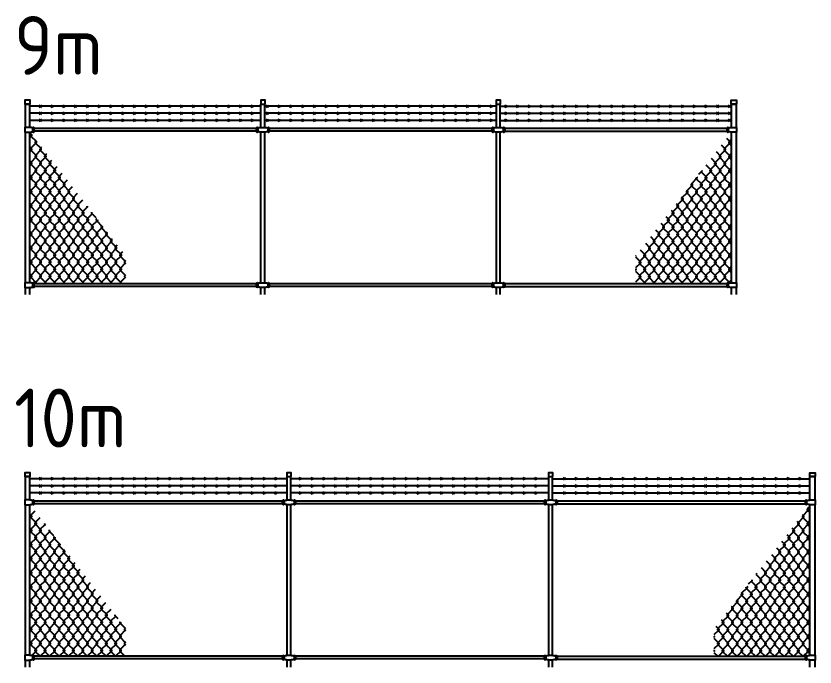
# Model space of a CAD drawing. Extents: x -408 to 1508121, y -29672 to 868845.
# Drawn here: x 1349782 to 1359961, y 178362 to 186662 of the extents above; entities that cross this region are included whole.
import ezdxf

# ---------------------------------------------------------------- set-up
doc = ezdxf.new("R2010")
doc.units = 0
doc.header["$MEASUREMENT"] = 0
doc.layers.get('DEFPOINTS').update_dxf_attribs({"color": 1})
doc.layers.add('Fence Elev New', color=2, linetype='Continuous')
doc.styles.add('ISOCP', font='isocp.shx')
pattern_1 = [(269.97765, (2064, 28356.266), (-60.0351, -89.97659), [15, -165]), (269.97765, (2079, 28356.26), (-60.0351, -89.97659), [15, -165]), (314.97765, (2063.996, 28341.266), (-299.894666, 270.116992), [106.066, -403.05087]), (224.97765, (2078.996, 28341.26), (-300.105288, -269.882967), [106.066, -403.05087])]

# ---------------------------------------------------------------- blocks, each defined once
blk = doc.blocks.new('10m')
at = {"layer": 'Fence Elev New'}
h = blk.add_hatch(dxfattribs=at)
h.set_pattern_fill('CHAINLNK', color=8, scale=150, angle=0.0223, style=0, pattern_type=2)
h.set_pattern_definition(pattern_1)
edge = h.paths.add_edge_path()
edge.add_line((1250, 491), (1250, 137))
edge.add_line((1250, 137), (61, 137))
edge.add_line((61, 137), (61, 145))
edge.add_line((61, 145), (58, 145))
edge.add_arc((51, 143), 7.62, 14.9595, 165.0405)
edge.add_line((44, 145), (32, 145))
edge.add_arc((19, 127), 21.4, 54.0159, 86.349)
edge.add_line((21, 149), (10, 149))
edge.add_arc((10, 150), 1.56, 168.9447, 269.0261, ccw=False)
edge.add_line((8, 150), (31, 150))
edge.add_line((31, 150), (31, 2069))
edge.add_line((31, 2069), (1250, 491))
h = blk.add_hatch(dxfattribs=at)
h.set_pattern_fill('CHAINLNK', color=8, scale=150, angle=0.0223, style=0, pattern_type=2)
h.set_pattern_definition([(269.97765, (2061, 28356.266), (-60.0351, -89.97659), [15, -165]), (269.97765, (2076, 28356.26), (-60.0351, -89.97659), [15, -165]), (314.97765, (2060.992, 28341.266), (-299.894666, 270.116992), [106.066, -403.05087]), (224.97765, (2075.992, 28341.26), (-300.105288, -269.882967), [106.066, -403.05087])])
edge = h.paths.add_edge_path()
edge.add_line((8747, 491), (8747, 137))
edge.add_line((8747, 137), (9936, 137))
edge.add_line((9936, 137), (9936, 145))
edge.add_line((9936, 145), (9939, 145))
edge.add_arc((9946, 143), 7.62, 374.9595, 525.0405, ccw=False)
edge.add_line((9953, 145), (9965, 145))
edge.add_arc((9978, 127), 21.4, 453.651, 485.9841, ccw=False)
edge.add_line((9976, 149), (9987, 149))
edge.add_arc((9987, 150), 1.56, 270.9739, 371.0553)
edge.add_line((9989, 150), (9966, 150))
edge.add_line((9966, 150), (9966, 2069))
edge.add_line((9966, 2069), (8747, 491))
for p, q in [((3309, 2400), (30, 2400)), ((182, 2385), (152, 2415)), ((152, 2385), (182, 2415)), ((332, 2385), (302, 2415)), ((302, 2385), (332, 2415)), ((482, 2385), (452, 2415)), ((452, 2385), (482, 2415)), ((632, 2385), (602, 2415)), ((602, 2385), (632, 2415)), ((782, 2385), (752, 2415)), ((752, 2385), (782, 2415)), ((932, 2385), (902, 2415)), ((902, 2385), (932, 2415)), ((1082, 2385), (1052, 2415)), ((1052, 2385), (1082, 2415)), ((1232, 2385), (1202, 2415)), ((1202, 2385), (1232, 2415)), ((1382, 2385), (1352, 2415)), ((1352, 2385), (1382, 2415)), ((1532, 2385), (1502, 2415)), ((1502, 2385), (1532, 2415)), ((1682, 2385), (1652, 2415)), ((1652, 2385), (1682, 2415)), ((1682, 2385), (1652, 2415)), ((1652, 2385), (1682, 2415)), ((1832, 2385), (1802, 2415)), ((1802, 2385), (1832, 2415)), ((1982, 2385), (1952, 2415)), ((1952, 2385), (1982, 2415)), ((2132, 2385), (2102, 2415)), ((2102, 2385), (2132, 2415)), ((2282, 2385), (2252, 2415)), ((2252, 2385), (2282, 2415)), ((2432, 2385), (2402, 2415)), ((2402, 2385), (2432, 2415)), ((2582, 2385), (2552, 2415)), ((2552, 2385), (2582, 2415)), ((2732, 2385), (2702, 2415)), ((2702, 2385), (2732, 2415)), ((2732, 2385), (2702, 2415)), ((2702, 2385), (2732, 2415)), ((2882, 2385), (2852, 2415)), ((2852, 2385), (2882, 2415)), ((3032, 2385), (3002, 2415)), ((3002, 2385), (3032, 2415)), ((3182, 2385), (3152, 2415)), ((3152, 2385), (3182, 2415)), ((3309, 2130), (3309, 2428)), ((3357, 2130), (3357, 2428)), ((6643, 2400), (3357, 2400)), ((3494, 2385), (3464, 2415)), ((3464, 2385), (3494, 2415)), ((3644, 2385), (3614, 2415)), ((3614, 2385), (3644, 2415)), ((3794, 2385), (3764, 2415)), ((3764, 2385), (3794, 2415)), ((3944, 2385), (3914, 2415)), ((3914, 2385), (3944, 2415)), ((4094, 2385), (4064, 2415)), ((4064, 2385), (4094, 2415)), ((4244, 2385), (4214, 2415)), ((4214, 2385), (4244, 2415)), ((4394, 2385), (4364, 2415)), ((4364, 2385), (4394, 2415)), ((4544, 2385), (4514, 2415)), ((4514, 2385), (4544, 2415)), ((4694, 2385), (4664, 2415)), ((4664, 2385), (4694, 2415)), ((4844, 2385), (4814, 2415)), ((4814, 2385), (4844, 2415)), ((4994, 2385), (4964, 2415)), ((4964, 2385), (4994, 2415)), ((4994, 2385), (4964, 2415)), ((4964, 2385), (4994, 2415)), ((5144, 2385), (5114, 2415)), ((5114, 2385), (5144, 2415)), ((5294, 2385), (5264, 2415)), ((5264, 2385), (5294, 2415)), ((5444, 2385), (5414, 2415)), ((5414, 2385), (5444, 2415)), ((5594, 2385), (5564, 2415)), ((5564, 2385), (5594, 2415)), ((5744, 2385), (5714, 2415)), ((5714, 2385), (5744, 2415)), ((5894, 2385), (5864, 2415)), ((5864, 2385), (5894, 2415)), ((6044, 2385), (6014, 2415)), ((6014, 2385), (6044, 2415)), ((6044, 2385), (6014, 2415)), ((6014, 2385), (6044, 2415)), ((6194, 2385), (6164, 2415)), ((6164, 2385), (6194, 2415)), ((6344, 2385), (6314, 2415)), ((6314, 2385), (6344, 2415)), ((6494, 2385), (6464, 2415)), ((6464, 2385), (6494, 2415)), ((6643, 2130), (6643, 2428)), ((6691, 2130), (6691, 2428)), ((6691, 2401), (9970, 2401)), ((6858, 2385), (6828, 2415)), ((6828, 2385), (6858, 2415)), ((7008, 2385), (6978, 2415)), ((6978, 2385), (7008, 2415)), ((7158, 2385), (7128, 2415)), ((7128, 2385), (7158, 2415)), ((7308, 2385), (7278, 2415)), ((7278, 2385), (7308, 2415)), ((7458, 2385), (7428, 2415)), ((7428, 2385), (7458, 2415)), ((7608, 2385), (7578, 2415)), ((7578, 2385), (7608, 2415)), ((7758, 2385), (7728, 2415)), ((7728, 2385), (7758, 2415)), ((7908, 2385), (7878, 2415)), ((7878, 2385), (7908, 2415)), ((8058, 2385), (8028, 2415)), ((8028, 2385), (8058, 2415)), ((8208, 2385), (8178, 2415)), ((8178, 2385), (8208, 2415)), ((8358, 2385), (8328, 2415)), ((8328, 2385), (8358, 2415)), ((8358, 2385), (8328, 2415)), ((8328, 2385), (8358, 2415)), ((8508, 2385), (8478, 2415)), ((8478, 2385), (8508, 2415)), ((8658, 2385), (8628, 2415)), ((8628, 2385), (8658, 2415)), ((8808, 2385), (8778, 2415)), ((8778, 2385), (8808, 2415)), ((8958, 2385), (8928, 2415)), ((8928, 2385), (8958, 2415)), ((9108, 2385), (9078, 2415)), ((9078, 2385), (9108, 2415)), ((9258, 2385), (9228, 2415)), ((9228, 2385), (9258, 2415)), ((9408, 2385), (9378, 2415)), ((9378, 2385), (9408, 2415)), ((9408, 2385), (9378, 2415)), ((9378, 2385), (9408, 2415)), ((9558, 2385), (9528, 2415)), ((9528, 2385), (9558, 2415)), ((9708, 2385), (9678, 2415)), ((9678, 2385), (9708, 2415)), ((9858, 2385), (9828, 2415)), ((9828, 2385), (9858, 2415)), ((3309, 2310), (30, 2310)), ((182, 2295), (152, 2325)), ((152, 2295), (182, 2325)), ((332, 2295), (302, 2325)), ((302, 2295), (332, 2325)), ((482, 2295), (452, 2325)), ((452, 2295), (482, 2325)), ((632, 2295), (602, 2325)), ((602, 2295), (632, 2325)), ((782, 2295), (752, 2325)), ((752, 2295), (782, 2325)), ((932, 2295), (902, 2325)), ((902, 2295), (932, 2325)), ((1082, 2295), (1052, 2325)), ((1052, 2295), (1082, 2325)), ((1232, 2295), (1202, 2325)), ((1202, 2295), (1232, 2325)), ((1382, 2295), (1352, 2325)), ((1352, 2295), (1382, 2325)), ((1532, 2295), (1502, 2325)), ((1502, 2295), (1532, 2325)), ((1682, 2295), (1652, 2325)), ((1652, 2295), (1682, 2325)), ((1682, 2295), (1652, 2325)), ((1652, 2295), (1682, 2325)), ((1832, 2295), (1802, 2325)), ((1802, 2295), (1832, 2325)), ((1982, 2295), (1952, 2325)), ((1952, 2295), (1982, 2325)), ((2132, 2295), (2102, 2325)), ((2102, 2295), (2132, 2325)), ((2282, 2295), (2252, 2325)), ((2252, 2295), (2282, 2325)), ((2432, 2295), (2402, 2325)), ((2402, 2295), (2432, 2325)), ((2582, 2295), (2552, 2325)), ((2552, 2295), (2582, 2325)), ((2732, 2295), (2702, 2325)), ((2702, 2295), (2732, 2325)), ((2732, 2295), (2702, 2325)), ((2702, 2295), (2732, 2325)), ((2882, 2295), (2852, 2325)), ((2852, 2295), (2882, 2325)), ((3032, 2295), (3002, 2325)), ((3002, 2295), (3032, 2325)), ((3182, 2295), (3152, 2325)), ((3152, 2295), (3182, 2325)), ((6643, 2310), (3357, 2310)), ((3494, 2295), (3464, 2325)), ((3464, 2295), (3494, 2325)), ((3644, 2295), (3614, 2325)), ((3614, 2295), (3644, 2325)), ((3794, 2295), (3764, 2325)), ((3764, 2295), (3794, 2325)), ((3944, 2295), (3914, 2325)), ((3914, 2295), (3944, 2325)), ((4094, 2295), (4064, 2325)), ((4064, 2295), (4094, 2325)), ((4244, 2295), (4214, 2325)), ((4214, 2295), (4244, 2325)), ((4394, 2295), (4364, 2325)), ((4364, 2295), (4394, 2325)), ((4544, 2295), (4514, 2325)), ((4514, 2295), (4544, 2325)), ((4694, 2295), (4664, 2325)), ((4664, 2295), (4694, 2325)), ((4844, 2295), (4814, 2325)), ((4814, 2295), (4844, 2325)), ((4994, 2295), (4964, 2325)), ((4964, 2295), (4994, 2325)), ((4994, 2295), (4964, 2325)), ((4964, 2295), (4994, 2325)), ((5144, 2295), (5114, 2325)), ((5114, 2295), (5144, 2325)), ((5294, 2295), (5264, 2325)), ((5264, 2295), (5294, 2325)), ((5444, 2295), (5414, 2325)), ((5414, 2295), (5444, 2325)), ((5594, 2295), (5564, 2325)), ((5564, 2295), (5594, 2325)), ((5744, 2295), (5714, 2325)), ((5714, 2295), (5744, 2325)), ((5894, 2295), (5864, 2325)), ((5864, 2295), (5894, 2325)), ((6044, 2295), (6014, 2325)), ((6014, 2295), (6044, 2325)), ((6044, 2295), (6014, 2325)), ((6014, 2295), (6044, 2325)), ((6194, 2295), (6164, 2325)), ((6164, 2295), (6194, 2325)), ((6344, 2295), (6314, 2325)), ((6314, 2295), (6344, 2325)), ((6494, 2295), (6464, 2325)), ((6464, 2295), (6494, 2325)), ((6691, 2310), (9970, 2310)), ((6858, 2295), (6828, 2325)), ((6828, 2295), (6858, 2325)), ((7008, 2295), (6978, 2325)), ((6978, 2295), (7008, 2325)), ((7158, 2295), (7128, 2325)), ((7128, 2295), (7158, 2325)), ((7308, 2295), (7278, 2325)), ((7278, 2295), (7308, 2325)), ((7458, 2295), (7428, 2325)), ((7428, 2295), (7458, 2325)), ((7608, 2295), (7578, 2325)), ((7578, 2295), (7608, 2325)), ((7758, 2295), (7728, 2325)), ((7728, 2295), (7758, 2325)), ((7908, 2295), (7878, 2325)), ((7878, 2295), (7908, 2325)), ((8058, 2295), (8028, 2325)), ((8028, 2295), (8058, 2325)), ((8208, 2295), (8178, 2325)), ((8178, 2295), (8208, 2325)), ((8358, 2295), (8328, 2325)), ((8328, 2295), (8358, 2325)), ((8358, 2295), (8328, 2325)), ((8328, 2295), (8358, 2325)), ((8508, 2295), (8478, 2325)), ((8478, 2295), (8508, 2325)), ((8658, 2295), (8628, 2325)), ((8628, 2295), (8658, 2325)), ((8808, 2295), (8778, 2325)), ((8778, 2295), (8808, 2325)), ((8958, 2295), (8928, 2325)), ((8928, 2295), (8958, 2325)), ((9108, 2295), (9078, 2325)), ((9078, 2295), (9108, 2325)), ((9258, 2295), (9228, 2325)), ((9228, 2295), (9258, 2325)), ((9408, 2295), (9378, 2325)), ((9378, 2295), (9408, 2325)), ((9408, 2295), (9378, 2325)), ((9378, 2295), (9408, 2325)), ((9558, 2295), (9528, 2325)), ((9528, 2295), (9558, 2325)), ((9708, 2295), (9678, 2325)), ((9678, 2295), (9708, 2325)), ((9858, 2295), (9828, 2325)), ((9828, 2295), (9858, 2325)), ((3309, 2220), (30, 2220)), ((182, 2205), (152, 2235)), ((152, 2205), (182, 2235)), ((332, 2205), (302, 2235)), ((302, 2205), (332, 2235)), ((482, 2205), (452, 2235)), ((452, 2205), (482, 2235)), ((632, 2205), (602, 2235)), ((602, 2205), (632, 2235)), ((782, 2205), (752, 2235)), ((752, 2205), (782, 2235)), ((932, 2205), (902, 2235)), ((902, 2205), (932, 2235)), ((1082, 2205), (1052, 2235)), ((1052, 2205), (1082, 2235)), ((1232, 2205), (1202, 2235)), ((1202, 2205), (1232, 2235)), ((1382, 2205), (1352, 2235)), ((1352, 2205), (1382, 2235)), ((1532, 2205), (1502, 2235)), ((1502, 2205), (1532, 2235)), ((1682, 2205), (1652, 2235)), ((1652, 2205), (1682, 2235)), ((1682, 2205), (1652, 2235)), ((1652, 2205), (1682, 2235)), ((1832, 2205), (1802, 2235)), ((1802, 2205), (1832, 2235)), ((1982, 2205), (1952, 2235)), ((1952, 2205), (1982, 2235)), ((2132, 2205), (2102, 2235)), ((2102, 2205), (2132, 2235)), ((2282, 2205), (2252, 2235)), ((2252, 2205), (2282, 2235)), ((2432, 2205), (2402, 2235)), ((2402, 2205), (2432, 2235)), ((2582, 2205), (2552, 2235)), ((2552, 2205), (2582, 2235)), ((2732, 2205), (2702, 2235)), ((2702, 2205), (2732, 2235)), ((2732, 2205), (2702, 2235)), ((2702, 2205), (2732, 2235)), ((2882, 2205), (2852, 2235)), ((2852, 2205), (2882, 2235)), ((3032, 2205), (3002, 2235)), ((3002, 2205), (3032, 2235)), ((3182, 2205), (3152, 2235)), ((3152, 2205), (3182, 2235)), ((6643, 2220), (3357, 2220)), ((3494, 2205), (3464, 2235)), ((3464, 2205), (3494, 2235)), ((3644, 2205), (3614, 2235)), ((3614, 2205), (3644, 2235)), ((3794, 2205), (3764, 2235)), ((3764, 2205), (3794, 2235)), ((3944, 2205), (3914, 2235)), ((3914, 2205), (3944, 2235)), ((4094, 2205), (4064, 2235)), ((4064, 2205), (4094, 2235)), ((4244, 2205), (4214, 2235)), ((4214, 2205), (4244, 2235)), ((4394, 2205), (4364, 2235)), ((4364, 2205), (4394, 2235)), ((4544, 2205), (4514, 2235)), ((4514, 2205), (4544, 2235)), ((4694, 2205), (4664, 2235)), ((4664, 2205), (4694, 2235)), ((4844, 2205), (4814, 2235)), ((4814, 2205), (4844, 2235)), ((4994, 2205), (4964, 2235)), ((4964, 2205), (4994, 2235)), ((4994, 2205), (4964, 2235)), ((4964, 2205), (4994, 2235)), ((5144, 2205), (5114, 2235)), ((5114, 2205), (5144, 2235)), ((5294, 2205), (5264, 2235)), ((5264, 2205), (5294, 2235)), ((5444, 2205), (5414, 2235)), ((5414, 2205), (5444, 2235)), ((5594, 2205), (5564, 2235)), ((5564, 2205), (5594, 2235)), ((5744, 2205), (5714, 2235)), ((5714, 2205), (5744, 2235)), ((5894, 2205), (5864, 2235)), ((5864, 2205), (5894, 2235)), ((6044, 2205), (6014, 2235)), ((6014, 2205), (6044, 2235)), ((6044, 2205), (6014, 2235)), ((6014, 2205), (6044, 2235)), ((6194, 2205), (6164, 2235)), ((6164, 2205), (6194, 2235)), ((6344, 2205), (6314, 2235)), ((6314, 2205), (6344, 2235)), ((6494, 2205), (6464, 2235)), ((6464, 2205), (6494, 2235)), ((6691, 2220), (9970, 2220)), ((6858, 2205), (6828, 2235)), ((6828, 2205), (6858, 2235)), ((7008, 2205), (6978, 2235)), ((6978, 2205), (7008, 2235)), ((7158, 2205), (7128, 2235)), ((7128, 2205), (7158, 2235)), ((7308, 2205), (7278, 2235)), ((7278, 2205), (7308, 2235)), ((7458, 2205), (7428, 2235)), ((7428, 2205), (7458, 2235)), ((7608, 2205), (7578, 2235)), ((7578, 2205), (7608, 2235)), ((7758, 2205), (7728, 2235)), ((7728, 2205), (7758, 2235)), ((7908, 2205), (7878, 2235)), ((7878, 2205), (7908, 2235)), ((8058, 2205), (8028, 2235)), ((8028, 2205), (8058, 2235)), ((8208, 2205), (8178, 2235)), ((8178, 2205), (8208, 2235)), ((8358, 2205), (8328, 2235)), ((8328, 2205), (8358, 2235)), ((8358, 2205), (8328, 2235)), ((8328, 2205), (8358, 2235)), ((8508, 2205), (8478, 2235)), ((8478, 2205), (8508, 2235)), ((8658, 2205), (8628, 2235)), ((8628, 2205), (8658, 2235)), ((8808, 2205), (8778, 2235)), ((8778, 2205), (8808, 2235)), ((8958, 2205), (8928, 2235)), ((8928, 2205), (8958, 2235)), ((9108, 2205), (9078, 2235)), ((9078, 2205), (9108, 2235)), ((9258, 2205), (9228, 2235)), ((9228, 2205), (9258, 2235)), ((9408, 2205), (9378, 2235)), ((9378, 2205), (9408, 2235)), ((9408, 2205), (9378, 2235)), ((9378, 2205), (9408, 2235)), ((9558, 2205), (9528, 2235)), ((9528, 2205), (9558, 2235)), ((9708, 2205), (9678, 2235)), ((9678, 2205), (9708, 2235)), ((9858, 2205), (9828, 2235)), ((9828, 2205), (9858, 2235)), ((3252, 2116), (87, 2116)), ((3252, 2082), (87, 2082)), ((3255, 2124), (3255, 2075)), ((3270, 2124), (3270, 2075)), ((3309, 150), (3309, 2069)), ((3357, 150), (3357, 2069)), ((3397, 2124), (3397, 2075)), ((3411, 2124), (3411, 2075)), ((6586, 2116), (3414, 2116)), ((6586, 2082), (3414, 2082)), ((6589, 2124), (6589, 2075)), ((6603, 2124), (6603, 2075)), ((6643, 150), (6643, 2069)), ((6691, 150), (6691, 2069)), ((6730, 2124), (6730, 2075)), ((6745, 2124), (6745, 2075)), ((6748, 2121), (9913, 2121)), ((6748, 2081), (9913, 2081)), ((-30, 1350), (-30, 150)), ((3252, 137), (87, 137)), ((3252, 103), (87, 103)), ((3255, 145), (3255, 95)), ((3270, 145), (3270, 95)), ((3397, 145), (3397, 95)), ((3411, 95), (3411, 145)), ((6586, 137), (3414, 137)), ((6586, 103), (3414, 103)), ((6589, 145), (6589, 95)), ((6603, 145), (6603, 95)), ((6730, 145), (6730, 95)), ((6745, 95), (6745, 145)), ((6748, 141), (9913, 141)), ((-30, 90), (-30, 0)), ((3309, 0), (3309, 90)), ((3357, 0), (3357, 90)), ((6643, 0), (6643, 90)), ((6691, 0), (6691, 90)), ((6748, 101), (9913, 101))]:
    blk.add_line(p, q, dxfattribs=at)
for points in [[(34, 2428), (34, 2478), (-34, 2478), (-34, 2428)], [(3361, 2428), (3361, 2478), (3305, 2478), (3305, 2428)], [(6695, 2428), (6695, 2478), (6639, 2478), (6639, 2428)], [(9966, 2428), (9966, 2478), (10034, 2478), (10034, 2428)]]:
    blk.add_lwpolyline(points, close=True, dxfattribs=at)
for points in [[(30, 2130), (30, 2428), (-30, 2428), (-30, 2130)], [(9970, 2130), (9970, 2428), (10030, 2428), (10030, 2130)], [(-30, 2069), (-30, 150)], [(30, 150), (30, 2069)], [(84, 2124), (84, 2075), (87, 2075), (87, 2124), (84, 2124)], [(9916, 2124), (9916, 2075), (9913, 2075), (9913, 2124), (9916, 2124)], [(9970, 150), (9970, 2069)], [(10030, 2069), (10030, 150)], [(84, 145), (84, 95), (87, 95), (87, 145), (84, 145)], [(9916, 145), (9916, 95), (9913, 95), (9913, 145), (9916, 145)], [(-30, 90), (-30, 0)], [(30, 0), (30, 90)], [(9970, 0), (9970, 90)], [(10030, 90), (10030, 0)]]:
    blk.add_lwpolyline(points, dxfattribs=at)
for points in [[(34, 2069), (34, 2069, -0.414214), (36, 2071), (46, 2071, 0.142023), (58, 2075), (69, 2075), (69, 2124), (58, 2124, 0.142023), (46, 2128), (36, 2128, -0.414214), (34, 2129), (34, 2130), (-34, 2130), (-34, 2069), (34, 2069)], [(9966, 2069), (9966, 2069, 0.414214), (9964, 2071), (9954, 2071, -0.142023), (9942, 2075), (9931, 2075), (9931, 2124), (9942, 2124, -0.142023), (9954, 2128), (9964, 2128, 0.414214), (9966, 2129), (9966, 2130), (10034, 2130), (10034, 2069), (9966, 2069)], [(34, 90), (34, 90, -0.414214), (36, 91), (46, 91, 0.142023), (58, 95), (69, 95), (69, 145), (58, 145, 0.142023), (46, 149), (36, 149, -0.414214), (34, 150), (34, 150), (-34, 150), (-34, 90), (34, 90)], [(9966, 90), (9966, 90, 0.414214), (9964, 91), (9954, 91, -0.142023), (9942, 95), (9931, 95), (9931, 145), (9942, 145, -0.142023), (9954, 149), (9964, 149, 0.414214), (9966, 150), (9966, 150), (10034, 150), (10034, 90), (9966, 90)]]:
    blk.add_lwpolyline(points, format="xyb", dxfattribs=at)
for points in [[(3255, 2124, -0.733331), (3270, 2124), (3282, 2124, -0.142023), (3293, 2128), (3304, 2128, 0.414214), (3305, 2129), (3305, 2130), (3361, 2130), (3361, 2129, 0.414214), (3363, 2128), (3374, 2128, -0.142023), (3385, 2124), (3397, 2124, -0.733331), (3411, 2124), (3414, 2124), (3414, 2075), (3411, 2075, -0.733331), (3397, 2075), (3385, 2075, -0.142023), (3374, 2071), (3363, 2071, 0.414214), (3361, 2069), (3361, 2069), (3305, 2069), (3305, 2069, 0.414214), (3304, 2071), (3293, 2071, -0.142023), (3282, 2075), (3270, 2075, -0.733331), (3255, 2075), (3252, 2075), (3252, 2124), (3255, 2124), (3255, 2124), (3255, 2124)], [(6589, 2124, -0.733331), (6603, 2124), (6615, 2124, -0.142023), (6626, 2128), (6637, 2128, 0.414214), (6639, 2129), (6639, 2130), (6695, 2130), (6695, 2129, 0.414214), (6696, 2128), (6707, 2128, -0.142023), (6718, 2124), (6730, 2124, -0.733331), (6745, 2124), (6748, 2124), (6748, 2075), (6745, 2075, -0.733331), (6730, 2075), (6718, 2075, -0.142023), (6707, 2071), (6696, 2071, 0.414214), (6695, 2069), (6695, 2069), (6639, 2069), (6639, 2069, 0.414214), (6637, 2071), (6626, 2071, -0.142023), (6615, 2075), (6603, 2075, -0.733331), (6589, 2075), (6586, 2075), (6586, 2124), (6589, 2124), (6589, 2124), (6589, 2124)], [(3255, 145, -0.733331), (3270, 145), (3282, 145, -0.142023), (3293, 149), (3304, 149, 0.414214), (3305, 150), (3305, 150), (3361, 150), (3361, 150, 0.414214), (3363, 149), (3374, 149, -0.142023), (3385, 145), (3397, 145, -0.733331), (3411, 145), (3414, 145), (3414, 95), (3411, 95, -0.733331), (3397, 95), (3385, 95, -0.142023), (3374, 91), (3363, 91, 0.414214), (3361, 90), (3361, 90), (3305, 90), (3305, 90, 0.414214), (3304, 91), (3293, 91, -0.142023), (3282, 95), (3270, 95, -0.733331), (3255, 95), (3252, 95), (3252, 145), (3255, 145), (3255, 145), (3255, 145)], [(6589, 145, -0.733331), (6603, 145), (6615, 145, -0.142023), (6626, 149), (6637, 149, 0.414214), (6639, 150), (6639, 150), (6695, 150), (6695, 150, 0.414214), (6696, 149), (6707, 149, -0.142023), (6718, 145), (6730, 145, -0.733331), (6745, 145), (6748, 145), (6748, 95), (6745, 95, -0.733331), (6730, 95), (6718, 95, -0.142023), (6707, 91), (6696, 91, 0.414214), (6695, 90), (6695, 90), (6639, 90), (6639, 90, 0.414214), (6637, 91), (6626, 91, -0.142023), (6615, 95), (6603, 95, -0.733331), (6589, 95), (6586, 95), (6586, 145), (6589, 145), (6589, 145), (6589, 145)]]:
    blk.add_lwpolyline(points, format="xyb", close=True, dxfattribs=at)
for centre, start, end in [((77, 2122), 17.4925, 162.5075), ((77, 2077), 197.4925, 342.5075), ((3263, 2122), 17.4925, 162.5075), ((3263, 2077), 197.4925, 342.5075), ((3404, 2122), 17.4702, 162.4851), ((3404, 2077), 197.4925, 342.5075), ((6596, 2122), 17.4925, 162.5075), ((6596, 2077), 197.4925, 342.5075), ((6737, 2122), 17.4702, 162.4851), ((6737, 2077), 197.4925, 342.5075), ((9923, 2122), 17.4925, 162.5075), ((9923, 2077), 197.4925, 342.5075), ((77, 142), 17.4925, 162.5075), ((9923, 142), 17.4925, 162.5075), ((77, 98), 197.4925, 342.5075), ((9923, 98), 197.4925, 342.5075)]:
    blk.add_arc(centre, 7.72, start, end, dxfattribs=at)
at = {"layer": 'DEFPOINTS', "insert": (-169, 3550), "char_height": 750, "attachment_point": 1, "style": 'ISOCP'}
blk.add_mtext_dynamic_manual_height_columns('10m', width=1812.8, gutter_width=1250, heights=[0], dxfattribs=at)
blk = doc.blocks.new('9m')
at = {"layer": 'Fence Elev New'}
h = blk.add_hatch(dxfattribs=at)
h.set_pattern_fill('CHAINLNK', color=8, scale=150, angle=0.0223, style=0, pattern_type=2)
h.set_pattern_definition(pattern_1)
edge = h.paths.add_edge_path()
edge.add_line((1250, 491), (1250, 137))
edge.add_line((1250, 137), (61, 137))
edge.add_line((61, 137), (61, 145))
edge.add_line((61, 145), (58, 145))
edge.add_arc((51, 143), 7.62, 14.9595, 165.0405)
edge.add_line((44, 145), (32, 145))
edge.add_arc((19, 127), 21.4, 54.0159, 86.349)
edge.add_line((21, 149), (10, 149))
edge.add_arc((10, 150), 1.56, 168.9447, 269.0261, ccw=False)
edge.add_line((8, 150), (31, 150))
edge.add_line((31, 150), (31, 2069))
edge.add_line((31, 2069), (1250, 491))
h = blk.add_hatch(dxfattribs=at)
h.set_pattern_fill('CHAINLNK', color=8, scale=150, angle=0.0223, style=0, pattern_type=2)
h.set_pattern_definition([(269.97765, (1061, 28356.266), (-60.0351, -89.97659), [15, -165]), (269.97765, (1076, 28356.26), (-60.0351, -89.97659), [15, -165]), (314.97765, (1060.992, 28341.266), (-299.894666, 270.116992), [106.066, -403.05087]), (224.97765, (1075.992, 28341.26), (-300.105288, -269.882967), [106.066, -403.05087])])
edge = h.paths.add_edge_path()
edge.add_line((7747, 491), (7747, 137))
edge.add_line((7747, 137), (8936, 137))
edge.add_line((8936, 137), (8936, 145))
edge.add_line((8936, 145), (8939, 145))
edge.add_arc((8946, 143), 7.62, 374.9595, 525.0405, ccw=False)
edge.add_line((8953, 145), (8965, 145))
edge.add_arc((8978, 127), 21.4, 453.651, 485.9841, ccw=False)
edge.add_line((8976, 149), (8987, 149))
edge.add_arc((8987, 150), 1.56, 270.9739, 371.0553)
edge.add_line((8989, 150), (8966, 150))
edge.add_line((8966, 150), (8966, 2069))
edge.add_line((8966, 2069), (7747, 491))
for p, q in [((2976, 2400), (30, 2400)), ((182, 2385), (152, 2415)), ((152, 2385), (182, 2415)), ((332, 2385), (302, 2415)), ((302, 2385), (332, 2415)), ((482, 2385), (452, 2415)), ((452, 2385), (482, 2415)), ((632, 2385), (602, 2415)), ((602, 2385), (632, 2415)), ((782, 2385), (752, 2415)), ((752, 2385), (782, 2415)), ((932, 2385), (902, 2415)), ((902, 2385), (932, 2415)), ((1082, 2385), (1052, 2415)), ((1052, 2385), (1082, 2415)), ((1232, 2385), (1202, 2415)), ((1202, 2385), (1232, 2415)), ((1382, 2385), (1352, 2415)), ((1352, 2385), (1382, 2415)), ((1532, 2385), (1502, 2415)), ((1502, 2385), (1532, 2415)), ((1682, 2385), (1652, 2415)), ((1652, 2385), (1682, 2415)), ((1682, 2385), (1652, 2415)), ((1652, 2385), (1682, 2415)), ((1832, 2385), (1802, 2415)), ((1802, 2385), (1832, 2415)), ((1982, 2385), (1952, 2415)), ((1952, 2385), (1982, 2415)), ((2132, 2385), (2102, 2415)), ((2102, 2385), (2132, 2415)), ((2282, 2385), (2252, 2415)), ((2252, 2385), (2282, 2415)), ((2432, 2385), (2402, 2415)), ((2402, 2385), (2432, 2415)), ((2582, 2385), (2552, 2415)), ((2552, 2385), (2582, 2415)), ((2732, 2385), (2702, 2415)), ((2702, 2385), (2732, 2415)), ((2882, 2385), (2852, 2415)), ((2852, 2385), (2882, 2415)), ((2976, 2130), (2976, 2428)), ((3024, 2130), (3024, 2428)), ((5976, 2400), (3024, 2400)), ((3075, 2385), (3045, 2415)), ((3045, 2385), (3075, 2415)), ((3225, 2385), (3195, 2415)), ((3195, 2385), (3225, 2415)), ((3375, 2385), (3345, 2415)), ((3345, 2385), (3375, 2415)), ((3525, 2385), (3495, 2415)), ((3495, 2385), (3525, 2415)), ((3675, 2385), (3645, 2415)), ((3645, 2385), (3675, 2415)), ((3825, 2385), (3795, 2415)), ((3795, 2385), (3825, 2415)), ((3975, 2385), (3945, 2415)), ((3945, 2385), (3975, 2415)), ((3975, 2385), (3945, 2415)), ((3945, 2385), (3975, 2415)), ((4125, 2385), (4095, 2415)), ((4095, 2385), (4125, 2415)), ((4275, 2385), (4245, 2415)), ((4245, 2385), (4275, 2415)), ((4425, 2385), (4395, 2415)), ((4395, 2385), (4425, 2415)), ((4575, 2385), (4545, 2415)), ((4545, 2385), (4575, 2415)), ((4725, 2385), (4695, 2415)), ((4695, 2385), (4725, 2415)), ((4875, 2385), (4845, 2415)), ((4845, 2385), (4875, 2415)), ((5025, 2385), (4995, 2415)), ((4995, 2385), (5025, 2415)), ((5175, 2385), (5145, 2415)), ((5145, 2385), (5175, 2415)), ((5325, 2385), (5295, 2415)), ((5295, 2385), (5325, 2415)), ((5475, 2385), (5445, 2415)), ((5445, 2385), (5475, 2415)), ((5625, 2385), (5595, 2415)), ((5595, 2385), (5625, 2415)), ((5775, 2385), (5745, 2415)), ((5745, 2385), (5775, 2415)), ((5925, 2385), (5895, 2415)), ((5895, 2385), (5925, 2415)), ((5976, 2130), (5976, 2428)), ((6024, 2130), (6024, 2428)), ((6024, 2401), (8970, 2401)), ((6111, 2385), (6081, 2415)), ((6081, 2385), (6111, 2415)), ((6261, 2385), (6231, 2415)), ((6231, 2385), (6261, 2415)), ((6261, 2385), (6231, 2415)), ((6231, 2385), (6261, 2415)), ((6411, 2385), (6381, 2415)), ((6381, 2385), (6411, 2415)), ((6561, 2385), (6531, 2415)), ((6531, 2385), (6561, 2415)), ((6711, 2385), (6681, 2415)), ((6681, 2385), (6711, 2415)), ((6711, 2385), (6681, 2415)), ((6681, 2385), (6711, 2415)), ((6861, 2385), (6831, 2415)), ((6831, 2385), (6861, 2415)), ((7011, 2385), (6981, 2415)), ((6981, 2385), (7011, 2415)), ((7161, 2385), (7131, 2415)), ((7131, 2385), (7161, 2415)), ((7161, 2385), (7131, 2415)), ((7131, 2385), (7161, 2415)), ((7311, 2385), (7281, 2415)), ((7281, 2385), (7311, 2415)), ((7461, 2385), (7431, 2415)), ((7431, 2385), (7461, 2415)), ((7611, 2385), (7581, 2415)), ((7581, 2385), (7611, 2415)), ((7611, 2385), (7581, 2415)), ((7581, 2385), (7611, 2415)), ((7761, 2385), (7731, 2415)), ((7731, 2385), (7761, 2415)), ((7911, 2385), (7881, 2415)), ((7881, 2385), (7911, 2415)), ((8061, 2385), (8031, 2415)), ((8031, 2385), (8061, 2415)), ((8061, 2385), (8031, 2415)), ((8031, 2385), (8061, 2415)), ((8211, 2385), (8181, 2415)), ((8181, 2385), (8211, 2415)), ((8361, 2385), (8331, 2415)), ((8331, 2385), (8361, 2415)), ((8511, 2385), (8481, 2415)), ((8481, 2385), (8511, 2415)), ((8511, 2385), (8481, 2415)), ((8481, 2385), (8511, 2415)), ((8661, 2385), (8631, 2415)), ((8631, 2385), (8661, 2415)), ((8811, 2385), (8781, 2415)), ((8781, 2385), (8811, 2415)), ((8961, 2385), (8931, 2415)), ((8931, 2385), (8961, 2415)), ((2976, 2310), (30, 2310)), ((182, 2295), (152, 2325)), ((152, 2295), (182, 2325)), ((332, 2295), (302, 2325)), ((302, 2295), (332, 2325)), ((482, 2295), (452, 2325)), ((452, 2295), (482, 2325)), ((632, 2295), (602, 2325)), ((602, 2295), (632, 2325)), ((782, 2295), (752, 2325)), ((752, 2295), (782, 2325)), ((932, 2295), (902, 2325)), ((902, 2295), (932, 2325)), ((1082, 2295), (1052, 2325)), ((1052, 2295), (1082, 2325)), ((1232, 2295), (1202, 2325)), ((1202, 2295), (1232, 2325)), ((1382, 2295), (1352, 2325)), ((1352, 2295), (1382, 2325)), ((1532, 2295), (1502, 2325)), ((1502, 2295), (1532, 2325)), ((1682, 2295), (1652, 2325)), ((1652, 2295), (1682, 2325)), ((1682, 2295), (1652, 2325)), ((1652, 2295), (1682, 2325)), ((1832, 2295), (1802, 2325)), ((1802, 2295), (1832, 2325)), ((1982, 2295), (1952, 2325)), ((1952, 2295), (1982, 2325)), ((2132, 2295), (2102, 2325)), ((2102, 2295), (2132, 2325)), ((2282, 2295), (2252, 2325)), ((2252, 2295), (2282, 2325)), ((2432, 2295), (2402, 2325)), ((2402, 2295), (2432, 2325)), ((2582, 2295), (2552, 2325)), ((2552, 2295), (2582, 2325)), ((2732, 2295), (2702, 2325)), ((2702, 2295), (2732, 2325)), ((2882, 2295), (2852, 2325)), ((2852, 2295), (2882, 2325)), ((5976, 2310), (3024, 2310)), ((3075, 2295), (3045, 2325)), ((3045, 2295), (3075, 2325)), ((3225, 2295), (3195, 2325)), ((3195, 2295), (3225, 2325)), ((3375, 2295), (3345, 2325)), ((3345, 2295), (3375, 2325)), ((3525, 2295), (3495, 2325)), ((3495, 2295), (3525, 2325)), ((3675, 2295), (3645, 2325)), ((3645, 2295), (3675, 2325)), ((3825, 2295), (3795, 2325)), ((3795, 2295), (3825, 2325)), ((3975, 2295), (3945, 2325)), ((3945, 2295), (3975, 2325)), ((3975, 2295), (3945, 2325)), ((3945, 2295), (3975, 2325)), ((4125, 2295), (4095, 2325)), ((4095, 2295), (4125, 2325)), ((4275, 2295), (4245, 2325)), ((4245, 2295), (4275, 2325)), ((4425, 2295), (4395, 2325)), ((4395, 2295), (4425, 2325)), ((4575, 2295), (4545, 2325)), ((4545, 2295), (4575, 2325)), ((4725, 2295), (4695, 2325)), ((4695, 2295), (4725, 2325)), ((4875, 2295), (4845, 2325)), ((4845, 2295), (4875, 2325)), ((5025, 2295), (4995, 2325)), ((4995, 2295), (5025, 2325)), ((5175, 2295), (5145, 2325)), ((5145, 2295), (5175, 2325)), ((5325, 2295), (5295, 2325)), ((5295, 2295), (5325, 2325)), ((5475, 2295), (5445, 2325)), ((5445, 2295), (5475, 2325)), ((5625, 2295), (5595, 2325)), ((5595, 2295), (5625, 2325)), ((5775, 2295), (5745, 2325)), ((5745, 2295), (5775, 2325)), ((5925, 2295), (5895, 2325)), ((5895, 2295), (5925, 2325)), ((6024, 2310), (8970, 2310)), ((6111, 2295), (6081, 2325)), ((6081, 2295), (6111, 2325)), ((6261, 2295), (6231, 2325)), ((6231, 2295), (6261, 2325)), ((6261, 2295), (6231, 2325)), ((6231, 2295), (6261, 2325)), ((6411, 2295), (6381, 2325)), ((6381, 2295), (6411, 2325)), ((6561, 2295), (6531, 2325)), ((6531, 2295), (6561, 2325)), ((6711, 2295), (6681, 2325)), ((6681, 2295), (6711, 2325)), ((6711, 2295), (6681, 2325)), ((6681, 2295), (6711, 2325)), ((6861, 2295), (6831, 2325)), ((6831, 2295), (6861, 2325)), ((7011, 2295), (6981, 2325)), ((6981, 2295), (7011, 2325)), ((7161, 2295), (7131, 2325)), ((7131, 2295), (7161, 2325)), ((7161, 2295), (7131, 2325)), ((7131, 2295), (7161, 2325)), ((7311, 2295), (7281, 2325)), ((7281, 2295), (7311, 2325)), ((7461, 2295), (7431, 2325)), ((7431, 2295), (7461, 2325)), ((7611, 2295), (7581, 2325)), ((7581, 2295), (7611, 2325)), ((7611, 2295), (7581, 2325)), ((7581, 2295), (7611, 2325)), ((7761, 2295), (7731, 2325)), ((7731, 2295), (7761, 2325)), ((7911, 2295), (7881, 2325)), ((7881, 2295), (7911, 2325)), ((8061, 2295), (8031, 2325)), ((8031, 2295), (8061, 2325)), ((8061, 2295), (8031, 2325)), ((8031, 2295), (8061, 2325)), ((8211, 2295), (8181, 2325)), ((8181, 2295), (8211, 2325)), ((8361, 2295), (8331, 2325)), ((8331, 2295), (8361, 2325)), ((8511, 2295), (8481, 2325)), ((8481, 2295), (8511, 2325)), ((8511, 2295), (8481, 2325)), ((8481, 2295), (8511, 2325)), ((8661, 2295), (8631, 2325)), ((8631, 2295), (8661, 2325)), ((8811, 2295), (8781, 2325)), ((8781, 2295), (8811, 2325)), ((8961, 2295), (8931, 2325)), ((8931, 2295), (8961, 2325)), ((2976, 2220), (30, 2220)), ((182, 2205), (152, 2235)), ((152, 2205), (182, 2235)), ((332, 2205), (302, 2235)), ((302, 2205), (332, 2235)), ((482, 2205), (452, 2235)), ((452, 2205), (482, 2235)), ((632, 2205), (602, 2235)), ((602, 2205), (632, 2235)), ((782, 2205), (752, 2235)), ((752, 2205), (782, 2235)), ((932, 2205), (902, 2235)), ((902, 2205), (932, 2235)), ((1082, 2205), (1052, 2235)), ((1052, 2205), (1082, 2235)), ((1232, 2205), (1202, 2235)), ((1202, 2205), (1232, 2235)), ((1382, 2205), (1352, 2235)), ((1352, 2205), (1382, 2235)), ((1532, 2205), (1502, 2235)), ((1502, 2205), (1532, 2235)), ((1682, 2205), (1652, 2235)), ((1652, 2205), (1682, 2235)), ((1682, 2205), (1652, 2235)), ((1652, 2205), (1682, 2235)), ((1832, 2205), (1802, 2235)), ((1802, 2205), (1832, 2235)), ((1982, 2205), (1952, 2235)), ((1952, 2205), (1982, 2235)), ((2132, 2205), (2102, 2235)), ((2102, 2205), (2132, 2235)), ((2282, 2205), (2252, 2235)), ((2252, 2205), (2282, 2235)), ((2432, 2205), (2402, 2235)), ((2402, 2205), (2432, 2235)), ((2582, 2205), (2552, 2235)), ((2552, 2205), (2582, 2235)), ((2732, 2205), (2702, 2235)), ((2702, 2205), (2732, 2235)), ((2882, 2205), (2852, 2235)), ((2852, 2205), (2882, 2235)), ((5976, 2220), (3024, 2220)), ((3075, 2205), (3045, 2235)), ((3045, 2205), (3075, 2235)), ((3225, 2205), (3195, 2235)), ((3195, 2205), (3225, 2235)), ((3375, 2205), (3345, 2235)), ((3345, 2205), (3375, 2235)), ((3525, 2205), (3495, 2235)), ((3495, 2205), (3525, 2235)), ((3675, 2205), (3645, 2235)), ((3645, 2205), (3675, 2235)), ((3825, 2205), (3795, 2235)), ((3795, 2205), (3825, 2235)), ((3975, 2205), (3945, 2235)), ((3945, 2205), (3975, 2235)), ((3975, 2205), (3945, 2235)), ((3945, 2205), (3975, 2235)), ((4125, 2205), (4095, 2235)), ((4095, 2205), (4125, 2235)), ((4275, 2205), (4245, 2235)), ((4245, 2205), (4275, 2235)), ((4425, 2205), (4395, 2235)), ((4395, 2205), (4425, 2235)), ((4575, 2205), (4545, 2235)), ((4545, 2205), (4575, 2235)), ((4725, 2205), (4695, 2235)), ((4695, 2205), (4725, 2235)), ((4875, 2205), (4845, 2235)), ((4845, 2205), (4875, 2235)), ((5025, 2205), (4995, 2235)), ((4995, 2205), (5025, 2235)), ((5175, 2205), (5145, 2235)), ((5145, 2205), (5175, 2235)), ((5325, 2205), (5295, 2235)), ((5295, 2205), (5325, 2235)), ((5475, 2205), (5445, 2235)), ((5445, 2205), (5475, 2235)), ((5625, 2205), (5595, 2235)), ((5595, 2205), (5625, 2235)), ((5775, 2205), (5745, 2235)), ((5745, 2205), (5775, 2235)), ((5925, 2205), (5895, 2235)), ((5895, 2205), (5925, 2235)), ((6024, 2220), (8970, 2220)), ((6111, 2205), (6081, 2235)), ((6081, 2205), (6111, 2235)), ((6261, 2205), (6231, 2235)), ((6231, 2205), (6261, 2235)), ((6261, 2205), (6231, 2235)), ((6231, 2205), (6261, 2235)), ((6411, 2205), (6381, 2235)), ((6381, 2205), (6411, 2235)), ((6561, 2205), (6531, 2235)), ((6531, 2205), (6561, 2235)), ((6711, 2205), (6681, 2235)), ((6681, 2205), (6711, 2235)), ((6711, 2205), (6681, 2235)), ((6681, 2205), (6711, 2235)), ((6861, 2205), (6831, 2235)), ((6831, 2205), (6861, 2235)), ((7011, 2205), (6981, 2235)), ((6981, 2205), (7011, 2235)), ((7161, 2205), (7131, 2235)), ((7131, 2205), (7161, 2235)), ((7161, 2205), (7131, 2235)), ((7131, 2205), (7161, 2235)), ((7311, 2205), (7281, 2235)), ((7281, 2205), (7311, 2235)), ((7461, 2205), (7431, 2235)), ((7431, 2205), (7461, 2235)), ((7611, 2205), (7581, 2235)), ((7581, 2205), (7611, 2235)), ((7611, 2205), (7581, 2235)), ((7581, 2205), (7611, 2235)), ((7761, 2205), (7731, 2235)), ((7731, 2205), (7761, 2235)), ((7911, 2205), (7881, 2235)), ((7881, 2205), (7911, 2235)), ((8061, 2205), (8031, 2235)), ((8031, 2205), (8061, 2235)), ((8061, 2205), (8031, 2235)), ((8031, 2205), (8061, 2235)), ((8211, 2205), (8181, 2235)), ((8181, 2205), (8211, 2235)), ((8361, 2205), (8331, 2235)), ((8331, 2205), (8361, 2235)), ((8511, 2205), (8481, 2235)), ((8481, 2205), (8511, 2235)), ((8511, 2205), (8481, 2235)), ((8481, 2205), (8511, 2235)), ((8661, 2205), (8631, 2235)), ((8631, 2205), (8661, 2235)), ((8811, 2205), (8781, 2235)), ((8781, 2205), (8811, 2235)), ((8961, 2205), (8931, 2235)), ((8931, 2205), (8961, 2235)), ((2919, 2116), (87, 2116)), ((2919, 2082), (87, 2082)), ((2922, 2124), (2922, 2075)), ((2937, 2124), (2937, 2075)), ((2976, 150), (2976, 2069)), ((3024, 150), (3024, 2069)), ((3063, 2124), (3063, 2075)), ((3078, 2124), (3078, 2075)), ((5919, 2116), (3081, 2116)), ((5919, 2082), (3081, 2082)), ((5922, 2124), (5922, 2075)), ((5937, 2124), (5937, 2075)), ((5976, 150), (5976, 2069)), ((6024, 150), (6024, 2069)), ((6063, 2124), (6063, 2075)), ((6078, 2124), (6078, 2075)), ((6081, 2121), (8913, 2121)), ((6081, 2081), (8913, 2081)), ((-30, 1350), (-30, 150)), ((2919, 137), (87, 137)), ((2919, 103), (87, 103)), ((2922, 145), (2922, 95)), ((2937, 145), (2937, 95)), ((3063, 145), (3063, 95)), ((3078, 95), (3078, 145)), ((5919, 137), (3081, 137)), ((5919, 103), (3081, 103)), ((5922, 145), (5922, 95)), ((5937, 145), (5937, 95)), ((6063, 145), (6063, 95)), ((6078, 95), (6078, 145)), ((6081, 141), (8913, 141)), ((-30, 90), (-30, 0)), ((2976, 0), (2976, 90)), ((3024, 0), (3024, 90)), ((5976, 0), (5976, 90)), ((6024, 0), (6024, 90)), ((6081, 101), (8913, 101))]:
    blk.add_line(p, q, dxfattribs=at)
for points in [[(34, 2428), (34, 2478), (-34, 2478), (-34, 2428)], [(3028, 2428), (3028, 2478), (2972, 2478), (2972, 2428)], [(6028, 2428), (6028, 2478), (5972, 2478), (5972, 2428)], [(8966, 2428), (8966, 2478), (9034, 2478), (9034, 2428)]]:
    blk.add_lwpolyline(points, close=True, dxfattribs=at)
for points in [[(30, 2130), (30, 2428), (-30, 2428), (-30, 2130)], [(8970, 2130), (8970, 2428), (9030, 2428), (9030, 2130)], [(-30, 2069), (-30, 150)], [(30, 150), (30, 2069)], [(84, 2124), (84, 2075), (87, 2075), (87, 2124), (84, 2124)], [(8916, 2124), (8916, 2075), (8913, 2075), (8913, 2124), (8916, 2124)], [(8970, 150), (8970, 2069)], [(9030, 2069), (9030, 150)], [(84, 145), (84, 95), (87, 95), (87, 145), (84, 145)], [(8916, 145), (8916, 95), (8913, 95), (8913, 145), (8916, 145)], [(-30, 90), (-30, 0)], [(30, 0), (30, 90)], [(8970, 0), (8970, 90)], [(9030, 90), (9030, 0)]]:
    blk.add_lwpolyline(points, dxfattribs=at)
for points in [[(34, 2069), (34, 2069, -0.414214), (36, 2071), (46, 2071, 0.142023), (58, 2075), (69, 2075), (69, 2124), (58, 2124, 0.142023), (46, 2128), (36, 2128, -0.414214), (34, 2129), (34, 2130), (-34, 2130), (-34, 2069), (34, 2069)], [(8966, 2069), (8966, 2069, 0.414214), (8964, 2071), (8954, 2071, -0.142023), (8942, 2075), (8931, 2075), (8931, 2124), (8942, 2124, -0.142023), (8954, 2128), (8964, 2128, 0.414214), (8966, 2129), (8966, 2130), (9034, 2130), (9034, 2069), (8966, 2069)], [(34, 90), (34, 90, -0.414214), (36, 91), (46, 91, 0.142023), (58, 95), (69, 95), (69, 145), (58, 145, 0.142023), (46, 149), (36, 149, -0.414214), (34, 150), (34, 150), (-34, 150), (-34, 90), (34, 90)], [(8966, 90), (8966, 90, 0.414214), (8964, 91), (8954, 91, -0.142023), (8942, 95), (8931, 95), (8931, 145), (8942, 145, -0.142023), (8954, 149), (8964, 149, 0.414214), (8966, 150), (8966, 150), (9034, 150), (9034, 90), (8966, 90)]]:
    blk.add_lwpolyline(points, format="xyb", dxfattribs=at)
for points in [[(2922, 2124, -0.733331), (2937, 2124), (2948, 2124, -0.142023), (2960, 2128), (2970, 2128, 0.414214), (2972, 2129), (2972, 2130), (3028, 2130), (3028, 2129, 0.414214), (3029, 2128), (3040, 2128, -0.142023), (3052, 2124), (3063, 2124, -0.733331), (3078, 2124), (3081, 2124), (3081, 2075), (3078, 2075, -0.733331), (3063, 2075), (3052, 2075, -0.142023), (3040, 2071), (3029, 2071, 0.414214), (3028, 2069), (3028, 2069), (2972, 2069), (2972, 2069, 0.414214), (2970, 2071), (2960, 2071, -0.142023), (2948, 2075), (2937, 2075, -0.733331), (2922, 2075), (2919, 2075), (2919, 2124), (2922, 2124), (2922, 2124), (2922, 2124)], [(5922, 2124, -0.733331), (5937, 2124), (5948, 2124, -0.142023), (5960, 2128), (5970, 2128, 0.414214), (5972, 2129), (5972, 2130), (6028, 2130), (6028, 2129, 0.414214), (6029, 2128), (6040, 2128, -0.142023), (6052, 2124), (6063, 2124, -0.733331), (6078, 2124), (6081, 2124), (6081, 2075), (6078, 2075, -0.733331), (6063, 2075), (6052, 2075, -0.142023), (6040, 2071), (6029, 2071, 0.414214), (6028, 2069), (6028, 2069), (5972, 2069), (5972, 2069, 0.414214), (5970, 2071), (5960, 2071, -0.142023), (5948, 2075), (5937, 2075, -0.733331), (5922, 2075), (5919, 2075), (5919, 2124), (5922, 2124), (5922, 2124), (5922, 2124)], [(2922, 145, -0.733331), (2937, 145), (2948, 145, -0.142023), (2960, 149), (2970, 149, 0.414214), (2972, 150), (2972, 150), (3028, 150), (3028, 150, 0.414214), (3029, 149), (3040, 149, -0.142023), (3052, 145), (3063, 145, -0.733331), (3078, 145), (3081, 145), (3081, 95), (3078, 95, -0.733331), (3063, 95), (3052, 95, -0.142023), (3040, 91), (3029, 91, 0.414214), (3028, 90), (3028, 90), (2972, 90), (2972, 90, 0.414214), (2970, 91), (2960, 91, -0.142023), (2948, 95), (2937, 95, -0.733331), (2922, 95), (2919, 95), (2919, 145), (2922, 145), (2922, 145), (2922, 145)], [(5922, 145, -0.733331), (5937, 145), (5948, 145, -0.142023), (5960, 149), (5970, 149, 0.414214), (5972, 150), (5972, 150), (6028, 150), (6028, 150, 0.414214), (6029, 149), (6040, 149, -0.142023), (6052, 145), (6063, 145, -0.733331), (6078, 145), (6081, 145), (6081, 95), (6078, 95, -0.733331), (6063, 95), (6052, 95, -0.142023), (6040, 91), (6029, 91, 0.414214), (6028, 90), (6028, 90), (5972, 90), (5972, 90, 0.414214), (5970, 91), (5960, 91, -0.142023), (5948, 95), (5937, 95, -0.733331), (5922, 95), (5919, 95), (5919, 145), (5922, 145), (5922, 145), (5922, 145)]]:
    blk.add_lwpolyline(points, format="xyb", close=True, dxfattribs=at)
for centre, start, end in [((77, 2122), 17.4925, 162.5075), ((77, 2077), 197.4925, 342.5075), ((2929, 2122), 17.4925, 162.5075), ((2929, 2077), 197.4925, 342.5075), ((3071, 2122), 17.4702, 162.4851), ((3071, 2077), 197.4925, 342.5075), ((5929, 2122), 17.4925, 162.5075), ((5929, 2077), 197.4925, 342.5075), ((6071, 2122), 17.4702, 162.4851), ((6071, 2077), 197.4925, 342.5075), ((8923, 2122), 17.4925, 162.5075), ((8923, 2077), 197.4925, 342.5075), ((77, 142), 17.4925, 162.5075), ((8923, 142), 17.4925, 162.5075), ((77, 98), 197.4925, 342.5075), ((8923, 98), 197.4925, 342.5075)]:
    blk.add_arc(centre, 7.72, start, end, dxfattribs=at)
at = {"layer": 'DEFPOINTS', "insert": (-169, 3550), "char_height": 750, "attachment_point": 1, "style": 'ISOCP'}
blk.add_mtext_dynamic_manual_height_columns('9m', width=1812.8, gutter_width=1250, heights=[0], dxfattribs=at)

msp = doc.modelspace()

# ---------------------------------------------------------------- block references
at = {"layer": 'Fence Elev New'}
for name, p in [('9m', (1349927, 183112)), ('10m', (1349927, 178362))]:
    msp.add_blockref(name, p, dxfattribs=at)

doc.saveas('drawing.dxf')
